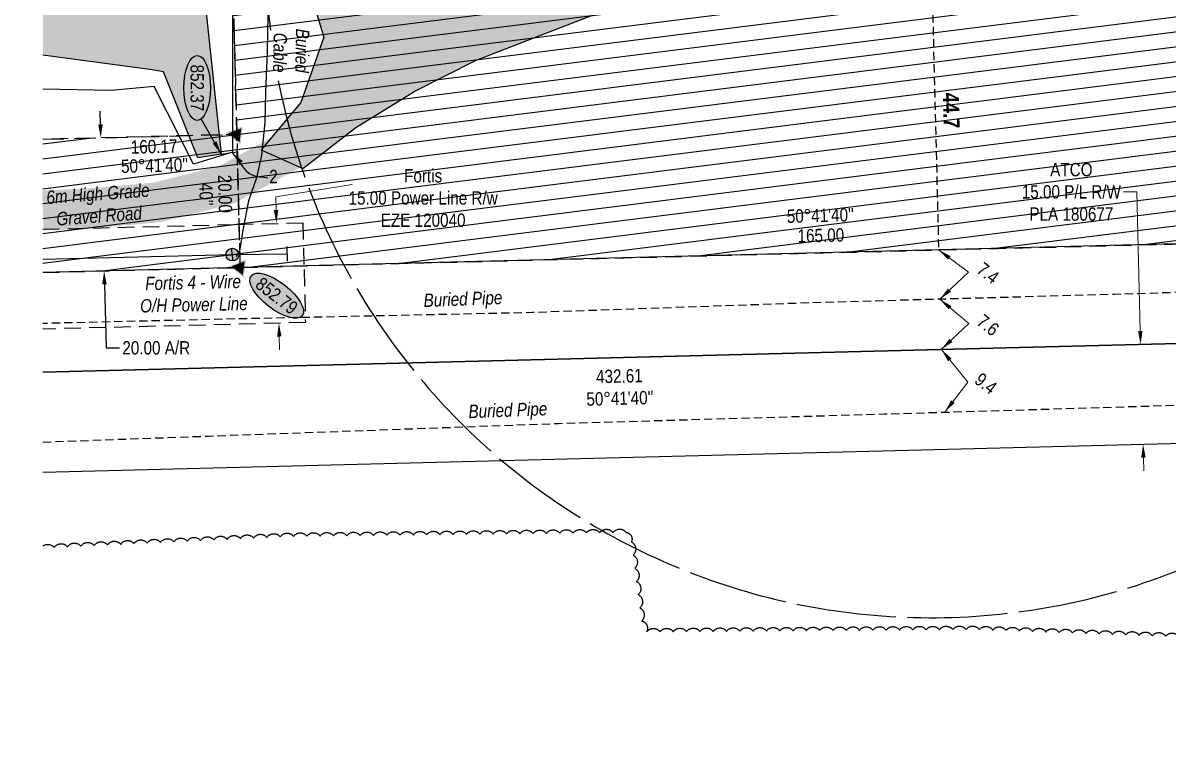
# Model space of a CAD drawing. Extents: x 613550 to 618856, y 5904232 to 5907791.
# Drawn here: x 617427 to 618287, y 5906618 to 5907157 of the extents above; entities that cross this region are included whole.
import ezdxf
from ezdxf.enums import TextEntityAlignment as Align

# ---------------------------------------------------------------- set-up
doc = ezdxf.new("R2010")
doc.units = 0
doc.header["$LTSCALE"] = 5
doc.header["$PDSIZE"] = 0.5
for name, pattern in [('0', [1, 1, 0]), ('foc-ACCESSROAD', [3.75, 2.5, -1.25]), ('foc-BUFFER', [16.75, 15, -1.75]), ('foc-FLOWLINE', [3.75, 2.5, -1.25]), ('foc-TIELINE', [1.875, 1.25, -0.625]), ('HIDDEN2', [4.7625, 3.175, -1.5875]), ('POWERLINE5', [7.8, 2.4, -0.6, 0.6, -0.6, 0.6, -0.6, 2.4]), ('UG_PIPE', [1.875, 1.25, -0.625])]:
    doc.linetypes.add(name, pattern=pattern)
doc.layers.get('Defpoints').update_dxf_attribs({"color": 9})
for name, color, linetype in [('AS-CABLE', 224, 'foc-CABLE'), ('AS-PIPE-UG', 44, 'UG_PIPE'), ('AS-PIPE-UG-T', 44, 'Continuous'), ('AS-POWER', 104, 'foc-POWER'), ('AS-POWER-EXISTING', 72, 'POWERLINE5'), ('AS-ROADS', 254, 'Continuous'), ('AUX-BUFFER', 7, 'foc-BUFFER'), ('C-AR', 13, 'foc-ACCESSROAD'), ('C-WS', 13, 'foc-ACCESSROAD'), ('F-EZE', 190, 'foc-FLOWLINE'), ('F-RW', 190, 'Continuous'), ('L-BD', 7, 'Continuous'), ('L-MON', 1, 'Continuous'), ('P-ELEVATION', 7, 'Continuous'), ('P-PROPOSED-EXISTING-H', 59, 'Continuous'), ('P-TXT', 4, 'Continuous'), ('T-BUSH', 110, '0'), ('T-EXISTING TFA', 220, 'HIDDEN2'), ('T-SLOPE', 48, 'Continuous'), ('T-TIE', 201, 'foc-TIELINE'), ('T-WATER', 160, 'Continuous'), ('T-WATER-H', 133, 'Continuous')]:
    doc.layers.add(name, color=color, linetype=linetype)
for name, color, linetype, lineweight in [('F-EZE-T', 190, 'Continuous', 9), ('F-RW-T', 190, 'Continuous', 9), ('T-TEXT', 48, 'Continuous', 18), ('T-TIE-T', 201, 'Continuous', 18)]:
    doc.layers.add(name, color=color, linetype=linetype, lineweight=lineweight)
doc.styles.add('80', font='ARIALN.TTF', dxfattribs={"height": 10})
doc.styles.add('80CG', font='ARIALN.TTF', dxfattribs={"height": 10})
doc.styles.add('80L', font='ARIALN.TTF', dxfattribs={"height": 10})
doc.styles.add('BOLD', font='ARIALNB.TTF')
doc.styles.add('foc-LtypeFont', font='ARIALN.TTF', dxfattribs={"height": 7.35})
doc.linetypes.add('foc-CABLE', pattern='A,2,-1,["C",foc-LtypeFont,S=0.2,R=0,X=-0.625,Y=-0.75],-1.24,8', length=12.24)
doc.linetypes.add('foc-POWER', pattern='A,6,-1,["P",foc-LtypeFont,S=0.2,R=0,X=-0.625,Y=-0.75],-1.24,4', length=12.24)
doc.dimstyles.new('Compass 5 000', dxfattribs={"dimscale": 5, "dimtxt": 9, "dimasz": 2, "dimexe": 0.2, "dimexo": 0.0625, "dimgap": 0.5, "dimtad": 0, "dimtih": 1, "dimtoh": 1, "dimzin": 0, "dimdsep": 46, "dimtxsty": '80CG', "dimcen": 0.1, "dimse1": 1, "dimse2": 1, "dimclrd": 256, "dimclrt": 256, "dimaunit": 1, "dimadec": 4, "dimazin": 0, "dimtfac": 0.06, "dimtofl": 0, "dimtmove": 0, "dimatfit": 1, "dimfxl": 0.2, "dimtolj": 1, "dimtzin": 0, "dimlwd": -1, "dimarcsym": 0})
pattern_1 = [(7.14112547, (-3494035.323, 1627578.626), (-1.380931114, 11.022268725), [])]

# ---------------------------------------------------------------- blocks, each defined once
blk = doc.blocks.new('STRIA')
blk.add_hatch(color=255).paths.add_polyline_path([(-0.04, 1.52), (-1.47, -0.87), (1.39, -0.87)])
blk = doc.blocks.new('STRIAA')
blk.add_blockref('STRIA', (0, 0))
blk = doc.blocks.new('STRIB')
at = {"color": 1}
blk.add_solid([(-1.12, -0.67), (-0.04, 1.13), (1.04, -0.67)], dxfattribs=at)
blk = doc.blocks.new('STRIBB')
blk.add_blockref('STRIB', (0, 0))
blk = doc.blocks.new('STRICC')
for name in ['STRIAA', 'STRIBB']:
    blk.add_blockref(name, (0, 0))
blk = doc.blocks.new('fdspike')
blk.add_blockref('STRICC', (0, 0))
blk = doc.blocks.new('*D498')
at = {"layer": 'Defpoints', "color": 0, "transparency": 16777216}
for p in [(618242.13, 5906915.33), (618244.03, 5906840.48), (618268.2, 5906841.09)]:
    blk.add_point(p, dxfattribs=at)
at = {"layer": 'F-RW-T', "transparency": 16777216}
for p, q in [((618263.41, 5907030.47), (618253.41, 5907030.47)), ((618266.05, 5906925.94), (618263.41, 5907030.47)), ((618268.45, 5906831.09), (618268.7, 5906821.1))]:
    blk.add_line(p, q, dxfattribs=at)
for points in [[(618267.72, 5906925.98), (618264.38, 5906925.9), (618266.3, 5906915.94)], [(618270.12, 5906831.14), (618266.78, 5906831.05), (618268.2, 5906841.09)]]:
    blk.add_solid(points, dxfattribs=at)
at = {"layer": 'F-RW-T', "transparency": 16777216, "insert": (618214.32, 5907030.47), "char_height": 10, "attachment_point": 5, "style": '80CG'}
blk.add_mtext('\\A1;ATCO\\P15.00 P/L R/W\\PPLA 180677', dxfattribs=at)
blk = doc.blocks.new('*D500')
at = {"layer": 'Defpoints', "color": 0, "transparency": 16777216}
for p in [(617617.25, 5907006.85), (617657.47, 5907007.86), (617659.36, 5906932.94)]:
    blk.add_point(p, dxfattribs=at)
at = {"layer": 'F-EZE-T', "transparency": 16777216}
for p, q in [((617617, 5907016.85), (617616.75, 5907026.84)), ((617619.4, 5906921.93), (617619.65, 5906911.94))]:
    blk.add_line(p, q, dxfattribs=at)
for points in [[(617618.67, 5907016.89), (617615.33, 5907016.8), (617617.25, 5907006.85)], [(617621.06, 5906921.98), (617617.73, 5906921.89), (617619.14, 5906931.93)]]:
    blk.add_solid(points, dxfattribs=at)
at = {"layer": 'F-EZE-T', "transparency": 16777216, "insert": (617727.44, 5907025.87), "char_height": 10, "attachment_point": 5, "style": '80CG'}
blk.add_mtext('\\A1;Fortis\\P15.00 Power Line R/w\\PEZE 120040 ', dxfattribs=at)
blk = doc.blocks.new('POWERPOLE')
h = blk.add_hatch(color=255)
edge = h.paths.add_edge_path()
edge.add_arc((0, 0), 0.96, 0, 360)
at = {"linetype": 'Continuous'}
for p, q in [((0.68, -0.68), (-0.68, 0.68)), ((-0.68, -0.68), (0.68, 0.68))]:
    blk.add_line(p, q, dxfattribs=at)
blk.add_circle((0, 0), 0.96, dxfattribs=at)
blk = doc.blocks.new('*D504')
at = {"layer": 'Defpoints', "color": 0, "transparency": 16777216}
for p in [(617484.02, 5907071.06), (617486.51, 5906971.12), (617487.81, 5906971.16)]:
    blk.add_point(p, dxfattribs=at)
at = {"layer": 'P-TXT', "transparency": 16777216}
for p, q in [((617485.07, 5907081.09), (617484.82, 5907091.08)), ((617488.06, 5906961.16), (617489.26, 5906913.38)), ((617489.26, 5906913.38), (617499.26, 5906913.38))]:
    blk.add_line(p, q, dxfattribs=at)
for points in [[(617486.74, 5907081.13), (617483.41, 5907081.04), (617485.32, 5907071.09)], [(617489.73, 5906961.2), (617486.4, 5906961.12), (617487.81, 5906971.16)]]:
    blk.add_solid(points, dxfattribs=at)
at = {"layer": 'P-TXT', "transparency": 16777216, "insert": (617526.99, 5906913.38), "char_height": 10, "attachment_point": 5, "style": '80CG'}
blk.add_mtext('\\A1;20.00 A/R', dxfattribs=at)
blk = doc.blocks.new('we')
at = {"layer": 'P-ELEVATION'}
h = blk.add_hatch(color=111, dxfattribs=at)
h.dxf.hatch_style = 1
edge = h.paths.add_edge_path()
edge.add_ellipse((0, 0), major_axis=(-24.38, 0), ratio=0.410256, start_angle=0, end_angle=360)
at = {"layer": 'P-ELEVATION', "color": 7, "flags": 128}
blk.add_lwpolyline([(0, 0, 12.5, 0, 0), (-12.42, -6.43, 0, 0, 0)], format="xyseb", dxfattribs=at)
at = {"layer": 'P-ELEVATION', "color": 7}
blk.add_ellipse((0, 0), major_axis=(-24.38, 0), ratio=0.410256, dxfattribs=at)
at = {"layer": 'P-ELEVATION', "style": '80'}
blk.add_attdef('ELEVATION', text='', height=10, dxfattribs=at).set_placement((0, 0), align=Align.MIDDLE_CENTER)

msp = doc.modelspace()

# ---------------------------------------------------------------- hatches: boundary and pattern name
at = {"layer": 'AS-ROADS'}
h = msp.add_hatch(color=256, dxfattribs=at)
h.dxf.hatch_style = 1
h.paths.add_polyline_path([(617637.063, 5907048.002), (617637.061, 5907047.991), (617676.799, 5907078.752), (617721.193, 5907105.996), (617766.85, 5907129.18), (617815.212, 5907147.792), (617861.85, 5907166.02), (617912.983, 5907177.361), (617965.216, 5907183.845), (618015.323, 5907187.072), (618067.248, 5907187.246), (618117.089, 5907194.449), (618161.758, 5907222.682), (618188.912, 5907265.803), (618200.88, 5907316.321), (618201.73, 5907366.394), (618198.647, 5907419.808), (618181.655, 5907469.235), (618145.768, 5907504.945), (618096.206, 5907522.73), (618043.413, 5907518.817), (617994.861, 5907504.539), (617947.799, 5907480.161), (617909.237, 5907448.149), (617877.338, 5907407.577), (617854.514, 5907361.432), (617831.512, 5907316.458), (617791.058, 5907282.447), (617742.472, 5907301.127), (617701.335, 5907331.869), (617651.913, 5907323.004), (617619.258, 5907284.343), (617638.2, 5907195.435), (617652.968, 5907146.61), (617635.548, 5907097.55), (617605.662, 5907062.126)])
at = {"layer": 'P-PROPOSED-EXISTING-H'}
h = msp.add_hatch(dxfattribs=at)
h.set_pattern_fill('ANSI31', color=256, scale=3.49872, angle=-37.858875, style=0)
h.set_pattern_definition(pattern_1)
h.paths.add_polyline_path([(618395.512, 5907743.971), (617571.06, 5907723.227), (617589.998, 5906973.792), (618414.444, 5906994.389)])
h = msp.add_hatch(dxfattribs=at)
h.set_pattern_fill('ANSI31', color=256, scale=3.49872, angle=-37.858875, style=0)
h.set_pattern_definition(pattern_1)
h.paths.add_polyline_path([(617441.824, 5907070.004), (617441.824, 5906970.009), (617590.037, 5906973.706), (617587.475, 5907073.636)])
at = {"layer": 'T-WATER-H'}
h = msp.add_hatch(color=256, dxfattribs=at)
h.dxf.hatch_style = 1
h.paths.add_polyline_path([(617441.824, 5907332.69), (617441.824, 5907133.214), (617523.826, 5907122.028), (617532.455, 5907120.697), (617558.192, 5907056.139), (617575.725, 5907058.906), (617549.285, 5907309.673), (617469.065, 5907316.75), (617445.334, 5907333.987)])

# ---------------------------------------------------------------- linework, layer by layer
at = {"layer": 'AS-CABLE', "flags": 128}
msp.add_lwpolyline([(617616.074, 5907209.024), (617612.848, 5907188.093), (617610.862, 5907162.824), (617610.318, 5907135.679), (617609.064, 5907105.42), (617608.526, 5907082.527), (617606.064, 5907058.178), (617602.344, 5907041.115), (617596.364, 5907023.8), (617592.032, 5907001.786), (617589.584, 5906985.944), (617586.764, 5906982.056)], dxfattribs=at)
at = {"layer": 'AS-PIPE-UG', "flags": 128}
for points in [[(618644.927, 5906965.649), (618476.012, 5906960.545), (618246.447, 5906953.526), (618026.332, 5906947.471), (617809.405, 5906939.887), (617595.339, 5906935.316), (617441.824, 5906931.716)], [(617441.824, 5906842.748), (617566.327, 5906847.213), (617829.107, 5906856.689), (618074.037, 5906863.816), (618374.974, 5906872.814), (618644.426, 5906876.357)]]:
    msp.add_lwpolyline(points, dxfattribs=at)
at = {"layer": 'AS-POWER'}
for p, q in [((617584.14, 5906983.437), (617625.45, 5906984.098)), ((617625.538, 5906978.601), (617625.362, 5906989.596))]:
    msp.add_line(p, q, dxfattribs=at)
at = {"layer": 'AS-POWER', "flags": 128}
msp.add_lwpolyline([(617441.824, 5906980.124), (617584.14, 5906983.437)], dxfattribs=at)
at = {"layer": 'AS-ROADS', "flags": 128}
msp.add_lwpolyline([(617638.2, 5907195.435), (617652.968, 5907146.61), (617635.548, 5907097.55), (617605.662, 5907062.126), (617637.063, 5907048.002), (617637.061, 5907047.991), (617676.799, 5907078.752), (617721.193, 5907105.996), (617766.85, 5907129.18), (617815.212, 5907147.792), (617861.85, 5907166.02)], dxfattribs=at)
at = {"layer": 'AS-ROADS', "const_width": 29.989, "flags": 128}
msp.add_lwpolyline([(617441.824, 5907016.658), (617474.856, 5907017.888), (617528.044, 5907022.659), (617579.794, 5907035.902), (617628.432, 5907062.26), (617671.752, 5907094.771), (617711.944, 5907129.847)], dxfattribs=at)
at = {"layer": 'AUX-BUFFER', "color": 251, "linetype": 'foc-BUFFER'}
for centre, start, end in [((618109.011, 5907210.693), 191.169911, 167.452144), ((618108.979, 5907211.976), 170.884084, 186.915734)]:
    msp.add_arc(centre, 499.817, start, end, dxfattribs=at)
at = {"layer": 'C-AR', "flags": 128}
msp.add_lwpolyline([(617441.824, 5906970.009), (617590.037, 5906973.706), (617587.475, 5907073.636), (617441.824, 5907070.004)], dxfattribs=at)
at = {"layer": 'C-WS', "flags": 128}
msp.add_lwpolyline([(618395.512, 5907743.971), (617571.06, 5907723.227), (617589.998, 5906973.792), (618414.444, 5906994.389), (618395.512, 5907743.971)], dxfattribs=at)
at = {"layer": 'F-EZE'}
msp.add_lwpolyline([(617441.824, 5907002.422), (617587.268, 5907006.092), (617637.124, 5907007.352), (617638.009, 5906972.225), (617639.013, 5906932.434), (617441.824, 5906927.457)], dxfattribs=at)
at = {"layer": 'F-EZE-T', "flags": 128}
msp.add_lwpolyline([(617616.749, 5907026.836), (617674.246, 5907035.927)], dxfattribs=at)
at = {"layer": 'F-RW', "flags": 128}
for points in [[(618639.384, 5907000.362), (617441.824, 5906970.106)], [(618641.277, 5906925.526), (617441.824, 5906895.18)], [(617441.824, 5906895.109), (618641.28, 5906925.414)], [(617441.824, 5906820.183), (618643.174, 5906850.578)]]:
    msp.add_lwpolyline(points, dxfattribs=at)
at = {"layer": 'T-BUSH', "flags": 128}
msp.add_lwpolyline([(617441.824, 5906764.67, -0.4139945), (617450.379, 5906763.57, -0.5205671), (617460.364, 5906764.04, -0.5205671), (617470.35, 5906764.51, -0.5205671), (617480.335, 5906764.98, -0.5205671), (617490.32, 5906765.45, -0.5205671), (617500.305, 5906765.92, -0.5205671), (617510.291, 5906766.39, -0.5205671), (617520.276, 5906766.86, -0.5205671), (617530.261, 5906767.33, -0.5205671), (617540.247, 5906767.8, -0.5205671), (617550.232, 5906768.27, -0.5205671), (617560.217, 5906768.74, -0.5205671), (617570.203, 5906769.21, -0.5205671), (617580.188, 5906769.68, -0.5205671), (617590.173, 5906770.15, -0.5205671), (617600.158, 5906770.62, -0.5205671), (617610.144, 5906771.09, -0.5205671), (617620.129, 5906771.56, -0.5205671), (617630.119, 5906771.885, -0.5205671), (617640.114, 5906772.002, -0.5205671), (617650.11, 5906772.118, -0.5205671), (617660.106, 5906772.235, -0.5205671), (617670.101, 5906772.352, -0.5205671), (617680.097, 5906772.468, -0.5205671), (617690.092, 5906772.585, -0.5205671), (617700.088, 5906772.701, -0.5205671), (617710.084, 5906772.818, -0.5205671), (617720.079, 5906772.935, -0.5205671), (617730.075, 5906773.051, -0.5205671), (617740.071, 5906773.168, -0.5205671), (617750.066, 5906773.284, -0.5205671), (617760.062, 5906773.401, -0.5205671), (617770.058, 5906773.518, -0.5205671), (617780.053, 5906773.634, -0.5205671), (617790.049, 5906773.751, -0.5205671), (617800.045, 5906773.868, -0.5205671), (617810.04, 5906773.984, -0.5205671), (617820.036, 5906774.101, -0.5205671), (617830.032, 5906774.217, -0.5205671), (617840.027, 5906774.334, -0.5205671), (617850.023, 5906774.451, -0.5205671), (617860.019, 5906774.567, -0.5205671), (617870.014, 5906774.684, -0.5205671), (617880.01, 5906774.8, -0.5205671), (617883.839, 5906767.813, -0.5205671), (617885.127, 5906757.9, -0.5205671), (617886.415, 5906747.987, -0.5205671), (617887.703, 5906738.074, -0.5205671), (617888.992, 5906728.161, -0.5205671), (617890.28, 5906718.248, -0.5205671), (617891.568, 5906708.335, -0.5205671), (617895.339, 5906700.172, -0.5205671), (617905.335, 5906700.247, -0.5205671), (617915.331, 5906700.322, -0.5205671), (617925.327, 5906700.397, -0.5205671), (617935.323, 5906700.472, -0.5205671), (617945.319, 5906700.547, -0.5205671), (617955.315, 5906700.622, -0.5205671), (617965.311, 5906700.697, -0.5205671), (617975.307, 5906700.772, -0.5205671), (617985.303, 5906700.847, -0.5205671), (617995.3, 5906700.922, -0.5205671), (618005.296, 5906700.997, -0.5205671), (618015.292, 5906701.072, -0.5205671), (618025.288, 5906701.146, -0.5205671), (618035.284, 5906701.221, -0.5205671), (618045.28, 5906701.296, -0.5205671), (618055.276, 5906701.371, -0.5205671), (618065.272, 5906701.446, -0.5205671), (618075.268, 5906701.521, -0.5205671), (618085.264, 5906701.596, -0.5205671), (618095.26, 5906701.671, -0.5205671), (618105.256, 5906701.746, -0.5205671), (618115.252, 5906701.821, -0.5205671), (618125.248, 5906701.896, -0.5205671), (618135.244, 5906701.971, -0.5205671), (618145.239, 5906701.908, -0.5205671), (618155.228, 5906701.55, -0.5205671), (618165.218, 5906701.192, -0.5205671), (618175.208, 5906700.834, -0.5205671), (618185.198, 5906700.476, -0.5205671), (618195.188, 5906700.118, -0.5205671), (618205.178, 5906699.76, -0.5205671), (618215.168, 5906699.402, -0.5205671), (618225.158, 5906699.043, -0.5205671), (618235.148, 5906698.685, -0.5205671), (618245.138, 5906698.327, -0.5205671), (618255.128, 5906697.969, -0.5205671), (618265.118, 5906697.611, -0.5205671), (618275.108, 5906697.253, -0.5205671), (618285.097, 5906696.895, -0.5205671), (618295.087, 5906696.537, -0.5205671), (618305.077, 5906696.179, -0.5205671), (618315.067, 5906695.821, -0.5205671), (618325.057, 5906695.462, -0.5205671), (618335.047, 5906695.104, -0.5205671), (618345.037, 5906694.746, -0.5205671), (618355.027, 5906694.388, -0.5205671), (618365.017, 5906694.03, -0.5205671), (618375.007, 5906693.672, -0.5205671), (618384.997, 5906693.314, -0.5205671), (618394.987, 5906692.956, -0.5205671), (618404.977, 5906692.598, -0.5205671), (618414.967, 5906692.239, -0.5205671), (618424.956, 5906691.881, -0.5205671), (618434.946, 5906691.523, -0.5205671), (618444.936, 5906691.165, -0.5205671), (618454.926, 5906690.807, -0.5205671), (618464.916, 5906690.449, -0.5205671), (618474.906, 5906690.091, -0.5205671), (618484.899, 5906690.22, -0.5205671), (618494.892, 5906690.47, -0.5205671), (618504.885, 5906690.721, -0.5205671), (618514.878, 5906690.971, -0.5205671), (618524.872, 5906691.221, -0.5205671), (618534.865, 5906691.471, -0.5205671), (618544.858, 5906691.722, -0.5205671), (618554.851, 5906691.972, -0.5205671), (618564.844, 5906692.222, -0.5205671), (618574.838, 5906692.472, -0.5205671), (618584.831, 5906692.722, -0.5205671), (618594.824, 5906692.973, -0.5205671), (618604.817, 5906693.223, -0.5205671), (618614.81, 5906693.473, -0.5205671), (618624.804, 5906693.723, -0.5205671), (618634.797, 5906693.973, -0.5205671), (618644.79, 5906694.224, -0.5205671), (618654.783, 5906694.474, -0.5205671), (618664.777, 5906694.724, -0.5205671), (618674.77, 5906694.974, -0.5205671), (618684.763, 5906695.225, -0.5205671), (618694.756, 5906695.475, -0.5205671), (618704.749, 5906695.725, -0.5205671), (618714.743, 5906695.975, -0.5205671), (618724.736, 5906696.225, -0.5205671), (618734.729, 5906696.476, -0.5205671), (618744.69, 5906696.62, -0.5205671), (618752.826, 5906690.812, -0.5205671), (618760.962, 5906685.004, -0.5205671), (618769.098, 5906679.197, -0.5205671), (618777.234, 5906673.389, -0.5205671), (618785.37, 5906667.581, -0.5205671), (618793.507, 5906661.773, -0.5205671), (618801.643, 5906655.965, -0.5205671), (618809.779, 5906650.158, -0.5205671), (618817.915, 5906644.35, -0.5205671), (618826.051, 5906638.542, -0.5205671), (618834.187, 5906632.734, -0.5205671), (618842.323, 5906626.927, -0.5205671), (618850.46, 5906621.119, -0.5205671), (618855.526, 5906617.502)], format="xyb", dxfattribs=at)
at = {"layer": 'T-EXISTING TFA', "flags": 128}
msp.add_lwpolyline([(617441.824, 5907070.004), (617587.544, 5907073.638), (617579.915, 5907373.599), (617441.824, 5907370.109)], dxfattribs=at)
at = {"layer": 'T-SLOPE', "flags": 128}
msp.add_lwpolyline([(617441.824, 5907338.329), (617473.236, 5907323.729), (617583.998, 5907321.529), (617584.165, 5907060.369), (617555, 5907051.247), (617525.405, 5907109.598), (617493.036, 5907106.558), (617441.824, 5907107.647)], dxfattribs=at)
at = {"layer": 'T-TIE'}
msp.add_line((618109.011, 5907210.693), (618114.602, 5906986.898), dxfattribs=at)
at = {"layer": 'T-TIE', "flags": 128}
msp.add_lwpolyline([(617575.725, 5907058.906), (617587.813, 5907060.463)], dxfattribs=at)
at = {"layer": 'T-WATER', "flags": 128}
msp.add_lwpolyline([(617561.516, 5907193.67), (617575.725, 5907058.906), (617558.192, 5907056.139), (617532.455, 5907120.697), (617523.826, 5907122.028), (617441.824, 5907133.214)], dxfattribs=at)

# ---------------------------------------------------------------- block references
at = {"layer": 'AS-POWER-EXISTING', "xscale": 4.998171999999993, "yscale": 4.998171999999993, "zscale": 24.9999999999999, "rotation": 322.1411254726523}
msp.add_blockref('POWERPOLE', (617584.14, 5906983.437), dxfattribs=at)
at = {"layer": 'L-BD', "xscale": 0.9996344, "yscale": 0.9996344, "zscale": 0.9996344}
for p, rotation, values in [((617557.735, 5907108.554), 269.9999410359465, {'ELEVATION': '852.37'}), ((617617.493, 5906952.574), 322.1411111111111, {'ELEVATION': '852.79'})]:
    msp.add_blockref('we', p, dxfattribs=dict(at, rotation=rotation)).add_auto_attribs(values)
at = {"layer": 'L-MON', "xscale": 4.998171999999993, "yscale": 4.998171999999993, "rotation": 322.1411254726523}
for p, zscale in [((617587.544, 5907073.638), 24.9999999999999), ((617589.998, 5906973.792), 24.99085999999991)]:
    msp.add_blockref('fdspike', p, dxfattribs=dict(at, zscale=zscale))

# ---------------------------------------------------------------- texts
at = {"layer": 'AS-CABLE', "insert": (617641.963, 5907153.2), "char_height": 9.99634, "attachment_point": 1, "rotation": 268.852748, "style": '80L'}
msp.add_mtext_dynamic_manual_height_columns('\\pi0.30504;{\\fArial Narrow|b0|i1|c0|p34;Buried\\P\\pi0.47892; Cable}', width=33.76985, gutter_width=50, heights=[0], dxfattribs=at)
at = {"layer": 'AS-PIPE-UG-T', "char_height": 9.99634, "attachment_point": 1, "rotation": 2.22658, "style": '80L'}
for insert in [(617727.566, 5906954.012), (617761.277, 5906870.589)]:
    msp.add_mtext_dynamic_manual_height_columns('{\\fArial Narrow|b0|i1|c0|p34;Buried Pipe}', width=74.58158, gutter_width=50, heights=[0], dxfattribs=dict(at, insert=insert))
at = {"layer": 'AS-POWER', "insert": (617513.765, 5906966.578), "char_height": 9.99634, "attachment_point": 1, "rotation": 1.333745, "style": '80L'}
msp.add_mtext_dynamic_manual_height_columns('\\pi4.8072;{\\fArial Narrow|b0|i1|c0|p34;Fortis 4 - Wire\\P\\pi0.58978;O/H Power Line}', width=80.67299, gutter_width=50, heights=[0], dxfattribs=at)
at = {"layer": 'L-BD', "color": 3, "style": 'BOLD'}
msp.add_text('44.7', height=11.9956, rotation=271.431119, dxfattribs=at).set_placement((618117.768, 5907104.859))
at = {"layer": 'L-BD', "style": '80L'}
for s, rotation, p in [('160.17', 1.428725, (617525.345, 5907064.588)), ("50°41'40''", 1.428725, (617525.7, 5907050.347)), ("40''", 271.407925, (617564.465, 5907028.689)), ('20.00', 271.407925, (617578.705, 5907029.039)), ("50°41'40''", 1.431125, (618025.787, 5907012.84)), ('165.00', 1.431125, (618026.161, 5906997.85))]:
    msp.add_text(s, height=9.9963, rotation=rotation, dxfattribs=at).set_placement(p, align=Align.MIDDLE)
at = {"layer": 'T-TEXT', "insert": (617443.565, 5907031.28), "char_height": 9.99634, "attachment_point": 1, "rotation": 4.147011, "style": '80L'}
msp.add_mtext_dynamic_manual_height_columns('\\pi0.54146;{\\fArial Narrow|b0|i1|c0|p34;6m High Grade \\P\\pi6.8795;Gravel Road}', width=77.49427, gutter_width=50, heights=[0], dxfattribs=at)
at = {"layer": 'T-TIE-T', "insert": (617611.87, 5907047.031), "char_height": 9.996, "attachment_point": 1, "style": '80L'}
msp.add_mtext_dynamic_manual_height_columns('2', width=5.95583, gutter_width=50, heights=[0], dxfattribs=at)
at = {"layer": 'T-TIE-T', "char_height": 9.9963, "attachment_point": 1, "rotation": 322.141125, "style": '80L'}
for s, width, insert in [('7.4', 16.96109, (618148.543, 5906978.382)), ('7.6', 16.96109, (618148.541, 5906939.31)), ('9.4', 10, (618146.908, 5906895.5))]:
    msp.add_mtext_dynamic_manual_height_columns(s, width=width, gutter_width=50, heights=[0], dxfattribs=dict(at, insert=insert))

# ---------------------------------------------------------------- dimensions: what is measured, and where the dimension line sits
at = {"layer": 'F-EZE-T'}
dim = msp.add_linear_dim(base=(617617.253, 5907006.849), p1=(617659.361, 5906932.945), p2=(617657.47, 5907007.864), angle=91.445519, text='Fortis\\P15.00 Power Line R/w\\PEZE 120040 ', dimstyle='Compass 5 000', override={"dimtmove": 2}, dxfattribs=at)
dim.commit()
dim.dimension.update_dxf_attribs({"geometry": '*D500', "text_midpoint": (617727.435, 5907025.87), "dimtype": 161})
at = {"layer": 'F-RW-T'}
dim = msp.add_linear_dim(base=(618268.198, 5906841.091), p1=(618242.133, 5906915.329), p2=(618244.026, 5906840.479), angle=271.449298, text='ATCO\\P15.00 P/L R/W\\PPLA 180677', dimstyle='Compass 5 000', dxfattribs=at)
dim.commit()
dim.dimension.update_dxf_attribs({"geometry": '*D498', "text_midpoint": (618214.32, 5907030.475), "dimtype": 161})
at = {"layer": 'P-TXT'}
dim = msp.add_linear_dim(base=(617487.815, 5906971.156), p1=(617484.018, 5907071.056), p2=(617486.51, 5906971.124), angle=271.42877, text='20.00 A/R', dimstyle='Compass 5 000', dxfattribs=at)
dim.commit()
dim.dimension.update_dxf_attribs({"geometry": '*D504', "text_midpoint": (617526.991, 5906913.382), "dimtype": 161})

# ---------------------------------------------------------------- leaders
at = {"layer": 'L-BD'}
msp.add_leader([(617575.725, 5907058.906), (617560.835, 5907085.389)], dimstyle='Compass 5 000', dxfattribs=at)
at = {"layer": 'T-TIE-T', "path_type": 1}
msp.add_leader([(617584.006, 5907059.973), (617598.949, 5907043.299), (617610.691, 5907041.055)], dimstyle='Compass 5 000', override={"dimgap": 0.5, "dimtad": 0}, dxfattribs=at)
at = {"layer": 'T-TIE-T'}
for points in [[(618114.602, 5906986.898), (618137.137, 5906970.284)], [(618115.525, 5906949.925), (618137.137, 5906970.284)], [(618115.525, 5906949.925), (618137.4, 5906931.723)], [(618116.59, 5906912.157), (618137.4, 5906931.723)], [(618116.736, 5906912.116), (618136.517, 5906887.67)], [(618119.232, 5906865.167), (618136.517, 5906887.67)]]:
    msp.add_leader(points, dimstyle='Compass 5 000', dxfattribs=at)

# ---------------------------------------------------------------- next in the draw order: texts
at = {"layer": 'L-BD', "insert": (617874.707, 5906897.247), "char_height": 9.99634, "width": 48.5343, "attachment_point": 2, "rotation": 1.449025, "style": '80L', "bg_fill": 3, "box_fill_scale": 1.2, "bg_fill_color": 256, "bg_fill_transparency": 0}
msp.add_mtext("432.61 50°41'40''", dxfattribs=at)

doc.saveas('drawing.dxf')
